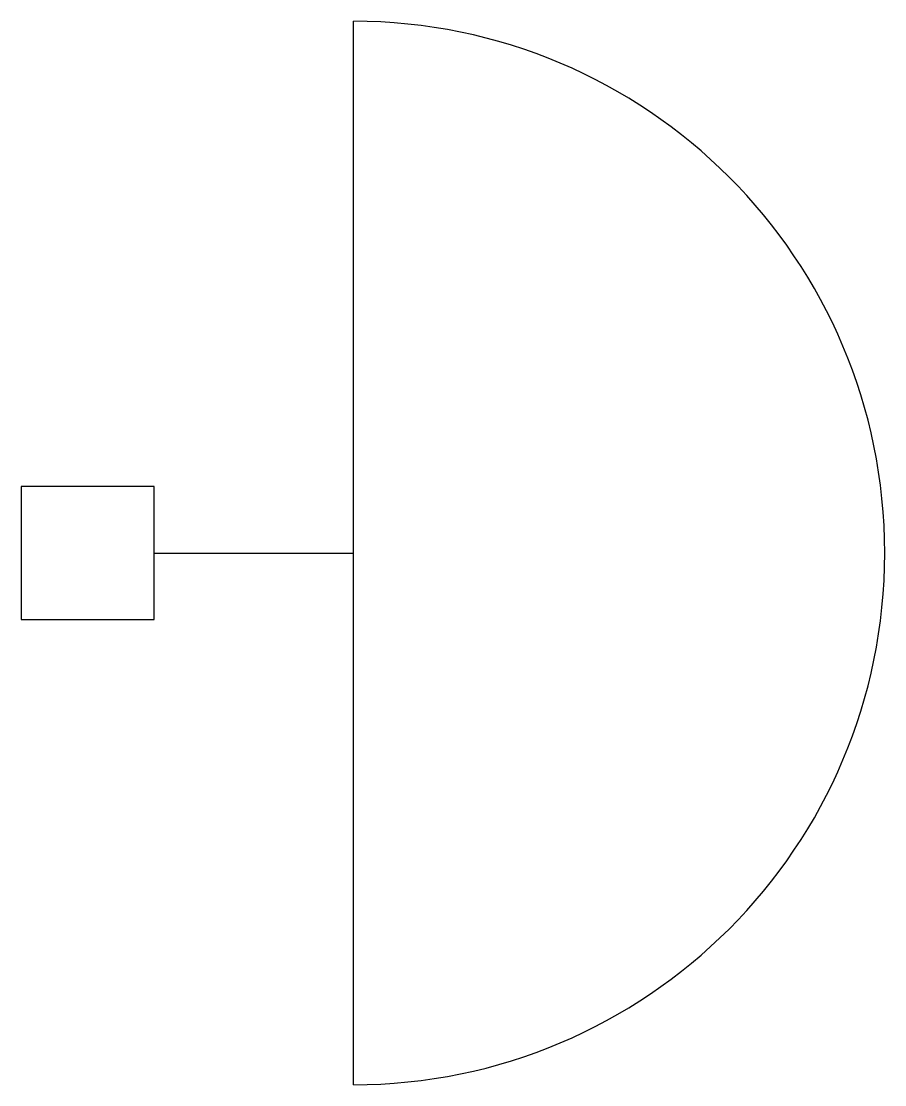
# Model space of a CAD drawing. Header units: millimetres. Extents: x -2969.284 to -2968.959, y 3743.218 to 3743.618.
import ezdxf

# ---------------------------------------------------------------- set-up
doc = ezdxf.new("R2010")
doc.units = ezdxf.units.MM
doc.header["$LTSCALE"] = 10
doc.layers.add('ELE_LUMINÁRIAS', color=4, linetype='Continuous')

msp = doc.modelspace()

# ---------------------------------------------------------------- linework, layer by layer
at = {"layer": 'ELE_LUMINÁRIAS', "color": 4}
msp.add_line((-2969.15878, 3743.21839), (-2969.15878, 3743.61839), dxfattribs=at)
at = {"layer": 'ELE_LUMINÁRIAS', "color": 5}
msp.add_line((-2969.23378, 3743.41839), (-2969.15878, 3743.41839), dxfattribs=at)
at = {"layer": 'ELE_LUMINÁRIAS', "color": 3}
msp.add_lwpolyline([(-2969.28378, 3743.39339), (-2969.23378, 3743.39339), (-2969.23378, 3743.44339), (-2969.28378, 3743.44339)], close=True, dxfattribs=at)
at = {"layer": 'ELE_LUMINÁRIAS', "color": 4}
msp.add_arc((-2969.15878, 3743.41839), 0.2, 270, 90, dxfattribs=at)

doc.saveas('drawing.dxf')
